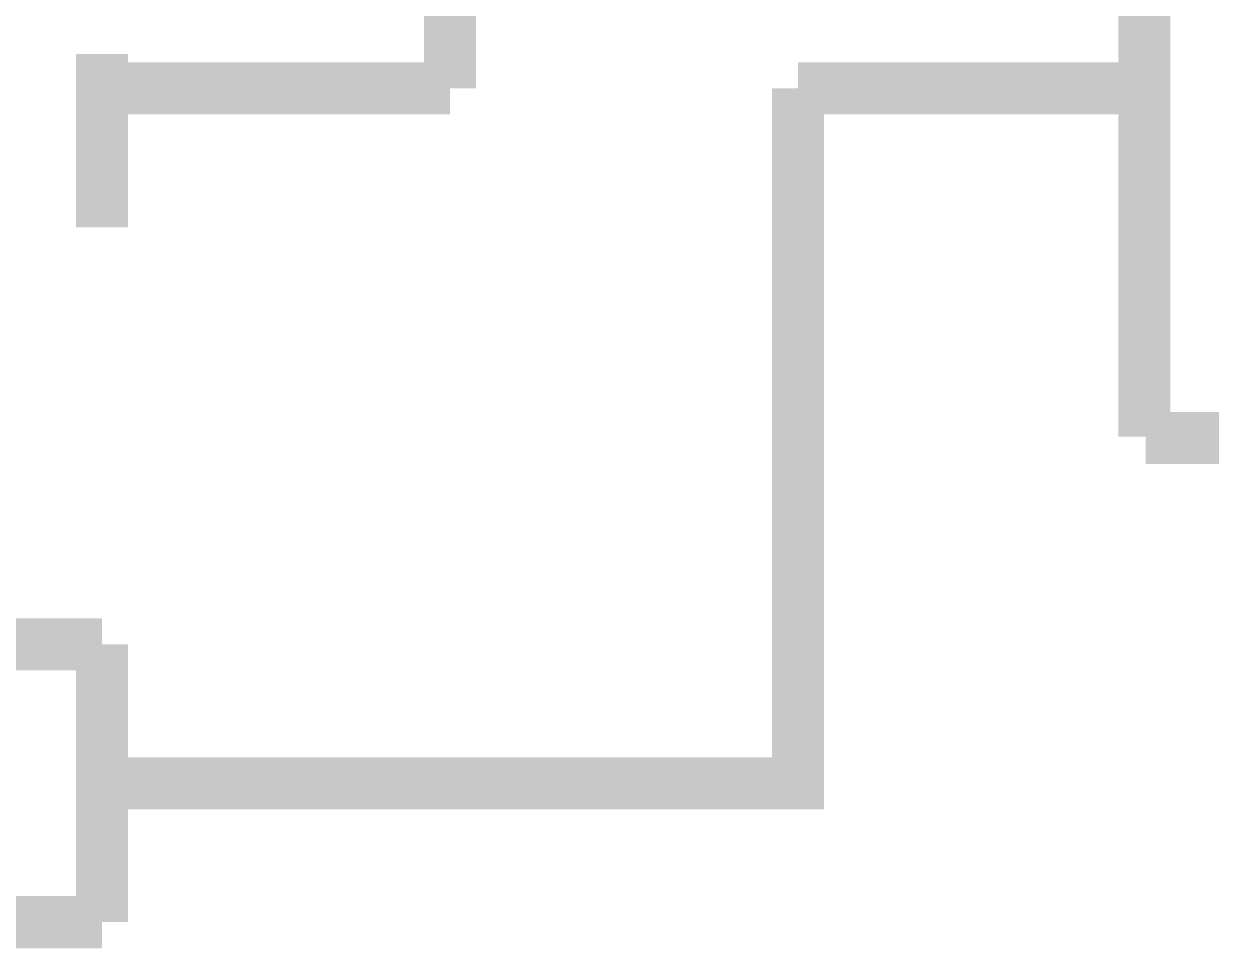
# Model space of a CAD drawing. Header units: inches. Extents: x 0 to 841, y 0 to 594.
# Drawn here: x 691.36 to 708.45, y 525.12 to 538.42 of the extents above; entities that cross this region are included whole.
import ezdxf

# ---------------------------------------------------------------- set-up
doc = ezdxf.new("R2010")
doc.units = ezdxf.units.IN
doc.layers.add('Sheet', color=255, linetype='Continuous')

msp = doc.modelspace()

# ---------------------------------------------------------------- linework, layer by layer
at = {"layer": 'Sheet'}
for points in [[(707.488, 532.484, 0.749, 0.749, 0), (707.488, 562.49, 0.749, 0.749, 0)], [(697.495, 537.493, 0.749, 0.749, 0), (697.495, 542.479, 0.749, 0.749, 0)], [(692.487, 535.494, 0.749, 0.749, 0), (692.487, 537.987, 0.749, 0.749, 0)], [(692.487, 537.493, 0.749, 0.749, 0), (697.495, 537.493, 0.749, 0.749, 0)], [(702.503, 537.493, 0.749, 0.749, 0), (702.503, 537.493, 0.749, 0.749, 0), (702.503, 527.498, 0.749, 0.749, 0), (697.495, 527.498, 0.749, 0.749, 0)], [(702.503, 537.493, 0.749, 0.749, 0), (707.488, 537.493, 0.749, 0.749, 0)], [(692.487, 537.493, 0.3, 0.3, 0), (697.495, 537.493, 0.3, 0.3, 0)], [(707.488, 537.493, 0.3, 0.3, 0), (702.503, 537.493, 0.3, 0.3, 0)], [(747.486, 532.462, 0.749, 0.749, 0), (707.511, 532.462, 0.749, 0.749, 0)], [(692.487, 529.497, 0.749, 0.749, 0), (682.493, 529.497, 0.749, 0.749, 0)], [(692.487, 525.5, 0.749, 0.749, 0), (692.487, 529.497, 0.749, 0.749, 0)], [(692.487, 527.498, 0.749, 0.749, 0), (697.495, 527.498, 0.749, 0.749, 0)], [(692.487, 527.498, 0.3, 0.3, 0), (697.495, 527.498, 0.3, 0.3, 0)], [(682.493, 525.5, 0.749, 0.749, 0), (692.487, 525.5, 0.749, 0.749, 0)]]:
    msp.add_lwpolyline(points, format="xyseb", dxfattribs=at)

doc.saveas('drawing.dxf')
